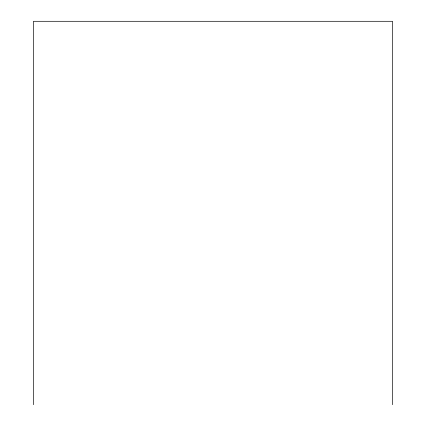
<?xml version="1.0" encoding="UTF-8"?>
<svg xmlns="http://www.w3.org/2000/svg" width="426" height="426" viewBox="0 0 426 426"><rect width="100%" height="100%" fill="white"/><g stroke="black" fill="none" stroke-linecap="round" stroke-linejoin="round"><path stroke-width="0.64" d="M392.543 404.7L392.543 21.3L33.457 21.3L33.457 404.7"/></g></svg>
